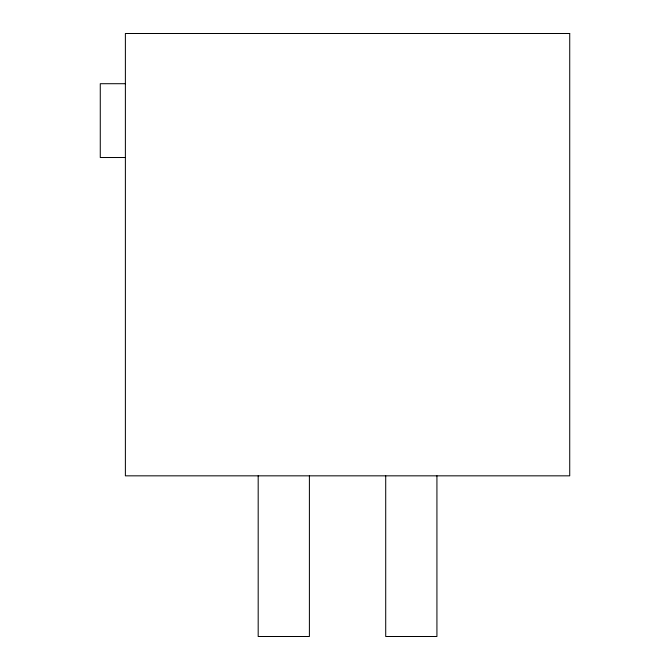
<?xml version="1.0" encoding="UTF-8"?>
<svg xmlns="http://www.w3.org/2000/svg" width="670" height="670" viewBox="0 0 670 670"><rect width="100%" height="100%" fill="white"/><g stroke="black" fill="none" stroke-linecap="round" stroke-linejoin="round"><path stroke-width="1" d="M125.382 83.708L100.274 83.708L100.274 157.517L125.382 157.517M436.924 475.834L436.924 636.5L385.711 636.5L385.711 475.834M309.398 475.834L309.398 636.5L258.184 636.5L258.184 475.834M569.726 33.5L125.382 33.5L125.382 475.834L569.726 475.834L569.726 33.5"/></g></svg>
